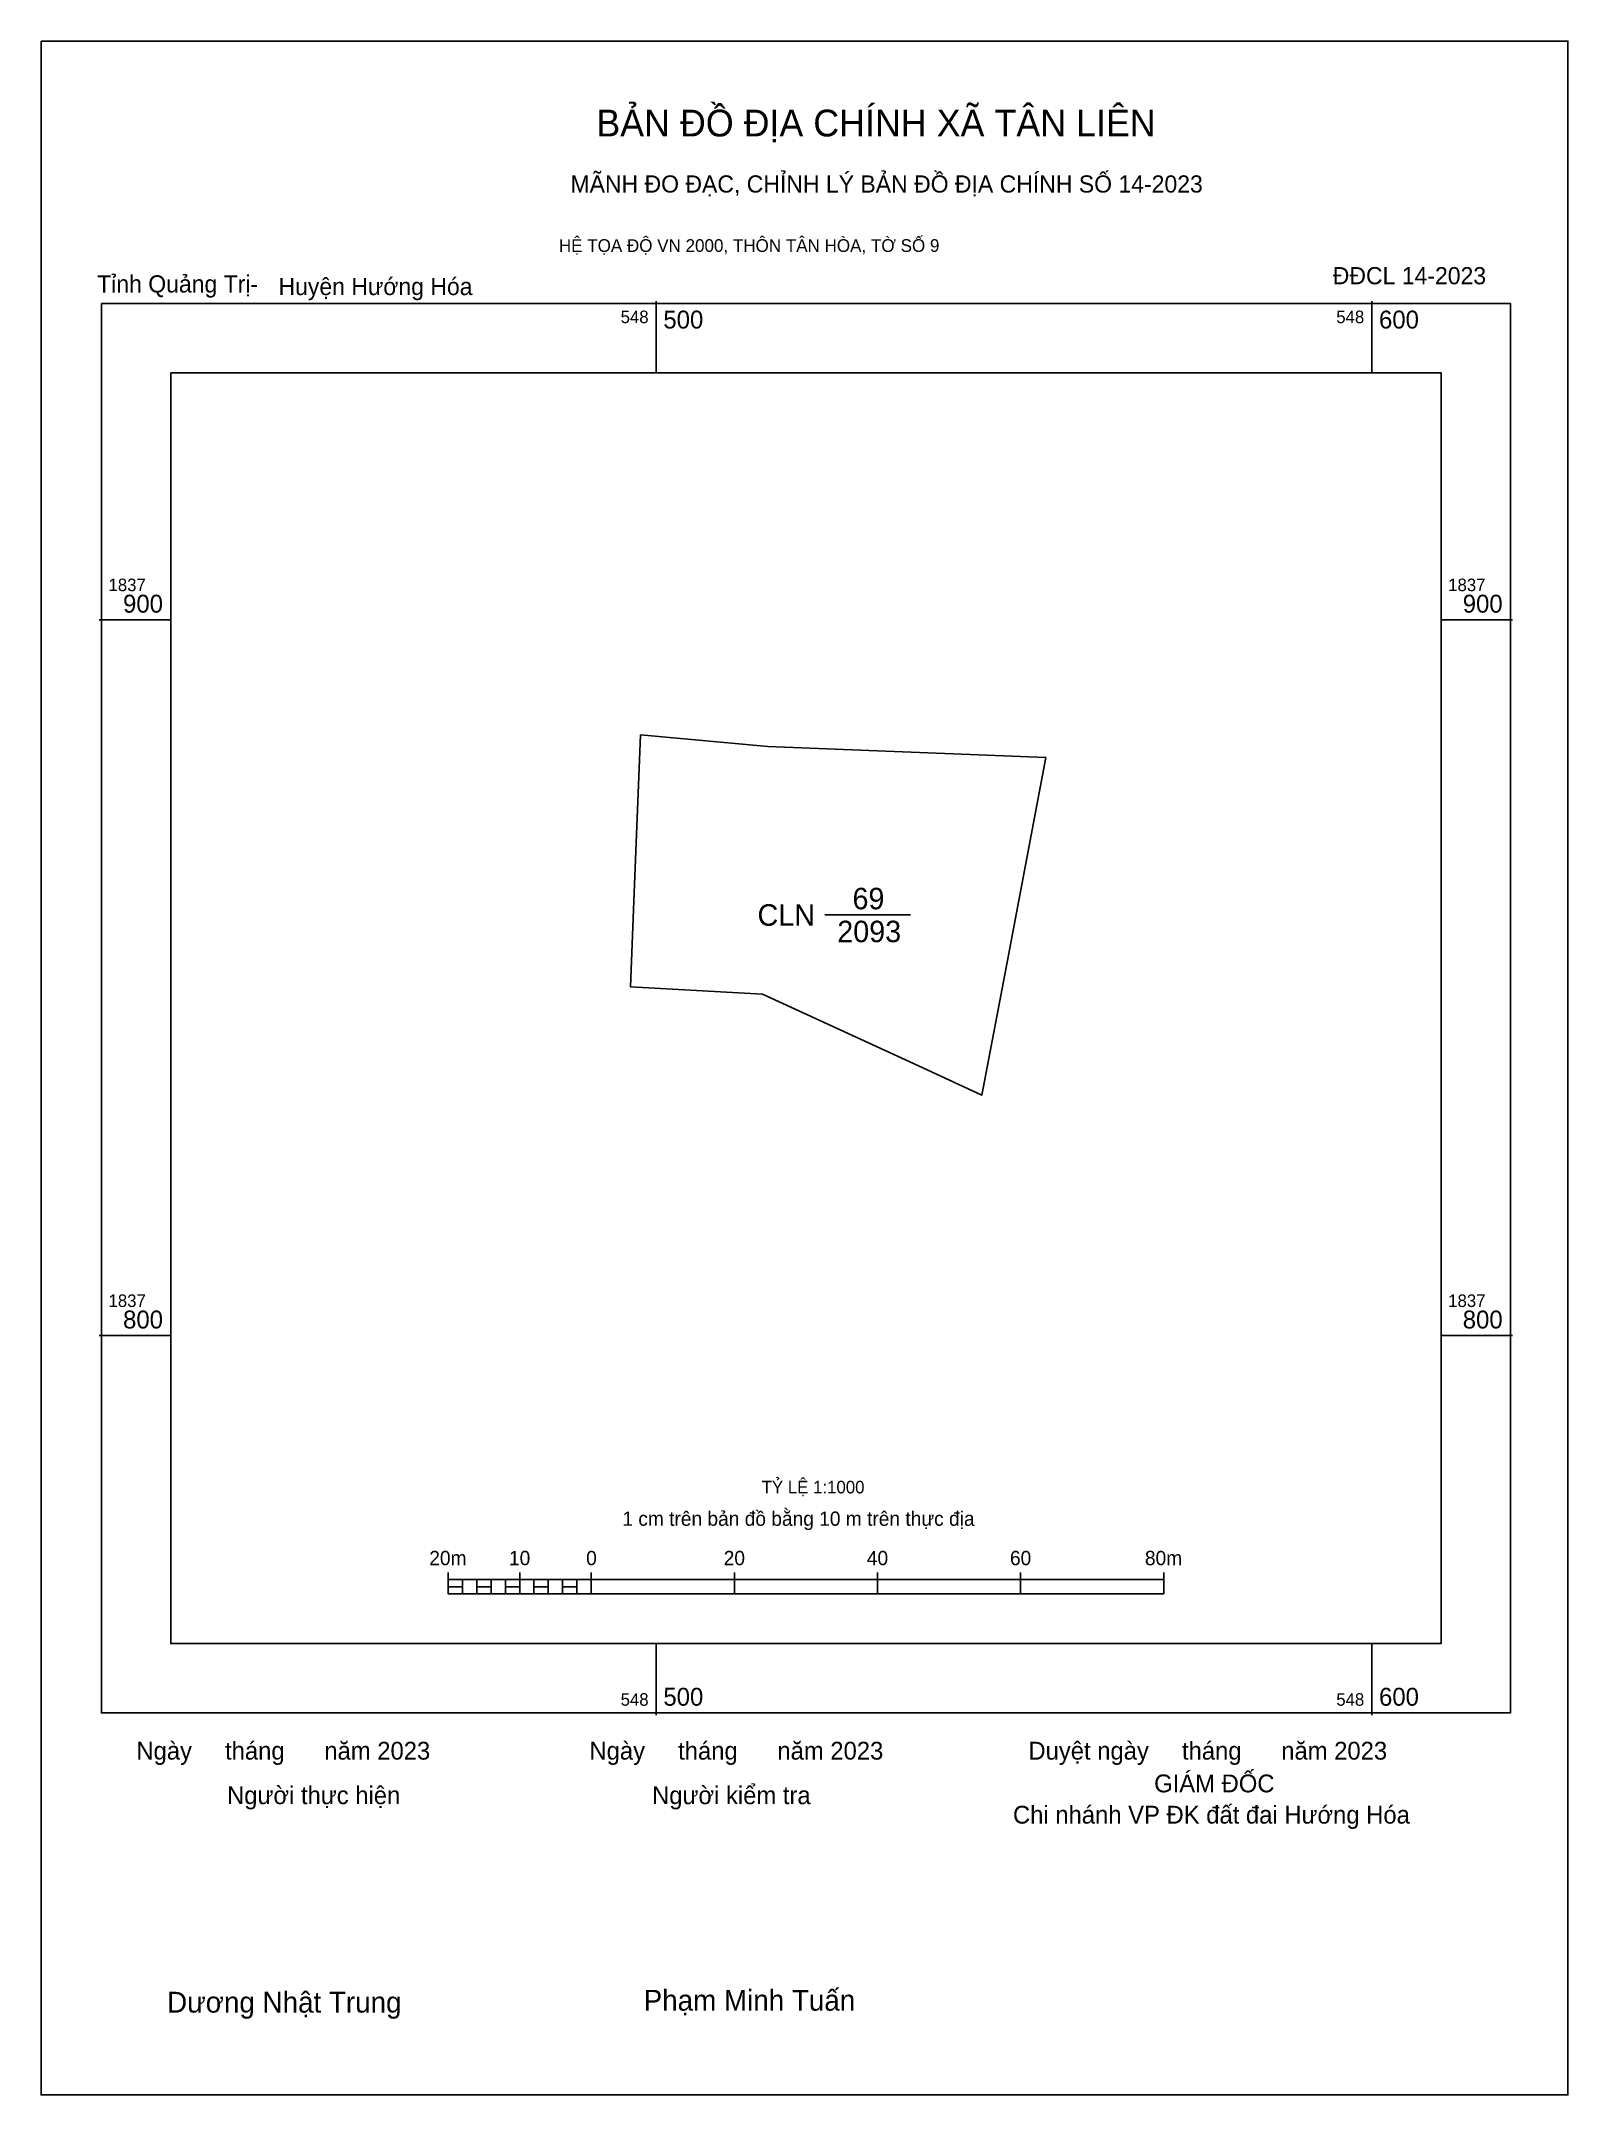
# Model space of a CAD drawing. Extents: x 548414 to 548627, y 1837694 to 1837981.
import ezdxf

# ---------------------------------------------------------------- set-up
doc = ezdxf.new("R2010")
doc.units = 0
for name, color, linetype in [('Level 10', 7, 'Continuous'), ('Level 13', 7, 'Continuous'), ('Level 15', 7, 'Continuous'), ('Level 27', 7, 'Continuous'), ('Level 6', 7, 'Continuous'), ('Level 62', 7, 'Continuous'), ('Level 63', 7, 'Continuous'), ('Level 9', 7, 'Continuous')]:
    doc.layers.add(name, color=color, linetype=linetype)

msp = doc.modelspace()

# ---------------------------------------------------------------- linework, layer by layer
at = {"layer": 'Level 10'}
msp.add_line((548523.55, 1837858.76), (548535.55, 1837858.76), dxfattribs=at)
msp.add_lwpolyline([(548549.11, 1837852.42), (548545.5, 1837833.59), (548536.54, 1837837.72), (548514.86, 1837847.72), (548496.4, 1837848.74), (548496.88, 1837860.69), (548497.82, 1837883.92), (548515.59, 1837882.31), (548554.43, 1837880.78)], close=True, dxfattribs=at)
at = {"layer": 'Level 15'}
msp.add_lwpolyline([(548414.04, 1837980.84), (548627.4, 1837980.84), (548627.4, 1837693.93), (548414.04, 1837693.93)], close=True, dxfattribs=at)
at = {"layer": 'Level 27'}
for p, q in [((548497.82, 1837883.92), (548497.82, 1837883.91)), ((548515.59, 1837882.31), (548515.59, 1837882.32)), ((548554.43, 1837880.78), (548554.44, 1837880.78)), ((548496.88, 1837860.69), (548496.87, 1837860.7)), ((548545.5, 1837833.59), (548545.49, 1837833.59)), ((548545.5, 1837833.59), (548545.51, 1837833.6))]:
    msp.add_line(p, q, dxfattribs=at)
at = {"layer": 'Level 62'}
msp.add_lwpolyline([(548432.16, 1837934.5), (548609.67, 1837934.5), (548609.67, 1837756.99), (548432.16, 1837756.99)], close=True, dxfattribs=at)
at = {"layer": 'Level 63'}
for p, q in [((548500, 1837944.5), (548500, 1837934.5)), ((548600, 1837944.5), (548600, 1837934.5)), ((548422.16, 1837900), (548432.16, 1837900)), ((548609.67, 1837900), (548619.67, 1837900)), ((548422.16, 1837800), (548432.16, 1837800)), ((548609.67, 1837800), (548619.67, 1837800)), ((548470.92, 1837766.93), (548470.92, 1837763.93)), ((548470.92, 1837765.93), (548570.92, 1837765.93)), ((548472.92, 1837765.93), (548472.92, 1837763.93)), ((548474.92, 1837765.93), (548474.92, 1837763.93)), ((548476.92, 1837765.93), (548476.92, 1837763.93)), ((548478.92, 1837765.93), (548478.92, 1837763.93)), ((548480.92, 1837766.93), (548480.92, 1837763.93)), ((548480.92, 1837765.93), (548480.92, 1837763.93)), ((548482.92, 1837765.93), (548482.92, 1837763.93)), ((548484.92, 1837765.93), (548484.92, 1837763.93)), ((548486.92, 1837765.93), (548486.92, 1837763.93)), ((548488.92, 1837765.93), (548488.92, 1837763.93)), ((548490.92, 1837766.93), (548490.92, 1837763.93)), ((548490.92, 1837765.93), (548490.92, 1837763.93)), ((548510.92, 1837766.93), (548510.92, 1837763.93)), ((548530.92, 1837766.93), (548530.92, 1837763.93)), ((548550.92, 1837766.93), (548550.92, 1837763.93)), ((548570.92, 1837766.93), (548570.92, 1837763.93)), ((548470.92, 1837763.93), (548570.92, 1837763.93)), ((548500, 1837756.99), (548500, 1837746.99)), ((548600, 1837756.99), (548600, 1837746.99))]:
    msp.add_line(p, q, dxfattribs=at)
for points in [[(548422.47, 1837944.19), (548619.36, 1837944.19), (548619.36, 1837747.3), (548422.47, 1837747.3)], [(548470.92, 1837764.93), (548472.92, 1837764.93), (548472.92, 1837763.93), (548470.92, 1837763.93)], [(548470.92, 1837764.93), (548472.92, 1837764.93), (548472.92, 1837763.93), (548470.92, 1837763.93)], [(548474.92, 1837764.93), (548476.92, 1837764.93), (548476.92, 1837763.93), (548474.92, 1837763.93)], [(548478.92, 1837764.93), (548480.92, 1837764.93), (548480.92, 1837763.93), (548478.92, 1837763.93)], [(548482.92, 1837764.93), (548484.92, 1837764.93), (548484.92, 1837763.93), (548482.92, 1837763.93)], [(548486.92, 1837764.93), (548488.92, 1837764.93), (548488.92, 1837763.93), (548486.92, 1837763.93)]]:
    msp.add_lwpolyline(points, close=True, dxfattribs=at)

# ---------------------------------------------------------------- texts
at = {"layer": 'Level 13'}
for s, p in [('69', (548527.43, 1837859.56)), ('CLN', (548514.16, 1837857.26)), ('2093', (548525.3, 1837854.96))]:
    msp.add_text(s, height=3, dxfattribs=at).set_placement(p)
at = {"layer": 'Level 6'}
msp.add_text('TỶ LỆ 1:1000', height=1.7579, dxfattribs=at).set_placement((548514.73, 1837777.96))
at = {"layer": 'Level 63'}
for s, height, p in [('BẢN ĐỒ ĐỊA CHÍNH XÃ TÂN LIÊN', 3.7437, (548491.63, 1837967.52)), ('MÃNH ĐO ĐẠC, CHỈNH LÝ BẢN ĐỒ ĐỊA CHÍNH SỐ 14-2023', 2.4022, (548488.02, 1837959.68)), ('HỆ TỌA ĐỘ VN 2000, THÔN TÂN HÒA, TỜ SỐ 9', 1.7782, (548486.4, 1837951.39)), ('548', 1.75, (548495.03, 1837941.44)), ('500', 2.5, (548501, 1837940.69)), ('548', 1.75, (548595.03, 1837941.44)), ('600', 2.5, (548601, 1837940.69)), ('1837', 1.75, (548423.47, 1837904)), ('1837', 1.75, (548610.67, 1837904)), ('900', 2.5, (548425.5, 1837901)), ('900', 2.5, (548612.7, 1837901)), ('1837', 1.75, (548423.47, 1837804)), ('1837', 1.75, (548610.67, 1837804)), ('800', 2.5, (548425.5, 1837801)), ('800', 2.5, (548612.7, 1837801)), ('1 cm trên bản đồ bằng 10 m trên thực địa', 2, (548495.27, 1837773.43)), ('20m', 2, (548468.29, 1837767.93)), ('10', 2, (548479.43, 1837767.93)), ('0', 2, (548490.21, 1837767.93)), ('20', 2, (548509.43, 1837767.93)), ('40', 2, (548529.43, 1837767.93)), ('60', 2, (548549.43, 1837767.93)), ('80m', 2, (548568.29, 1837767.93)), ('500', 2.5, (548501, 1837748.3)), ('600', 2.5, (548601, 1837748.3)), ('548', 1.75, (548495.03, 1837748.3)), ('548', 1.75, (548595.03, 1837748.3)), ('Ngày     tháng      năm 2023', 2.4883, (548427.36, 1837740.77)), ('Ngày     tháng      năm 2023', 2.4883, (548490.67, 1837740.77)), ('Duyệt ngày     tháng      năm 2023', 2.4883, (548552.01, 1837740.77)), ('GIÁM ĐỐC', 2.488, (548569.58, 1837736.2)), ('Người thực hiện', 2.4883, (548440.03, 1837734.55)), ('Người kiểm tra', 2.4883, (548499.42, 1837734.55)), ('Chi nhánh VP ĐK đất đai Hướng Hóa', 2.4883, (548549.85, 1837731.83)), ('Dương Nhật Trung', 2.9024, (548431.65, 1837705.43)), ('Phạm Minh Tuấn', 2.9024, (548498.25, 1837705.7))]:
    msp.add_text(s, height=height, dxfattribs=at).set_placement(p)
at = {"layer": 'Level 9'}
for s, p in [('ĐĐCL 14-2023', (548594.54, 1837946.87)), ('Tỉnh Quảng Trị-', (548421.88, 1837945.72)), ('Huyện Hướng Hóa', (548447.22, 1837945.36))]:
    msp.add_text(s, height=2.4022, dxfattribs=at).set_placement(p)

doc.saveas('drawing.dxf')
